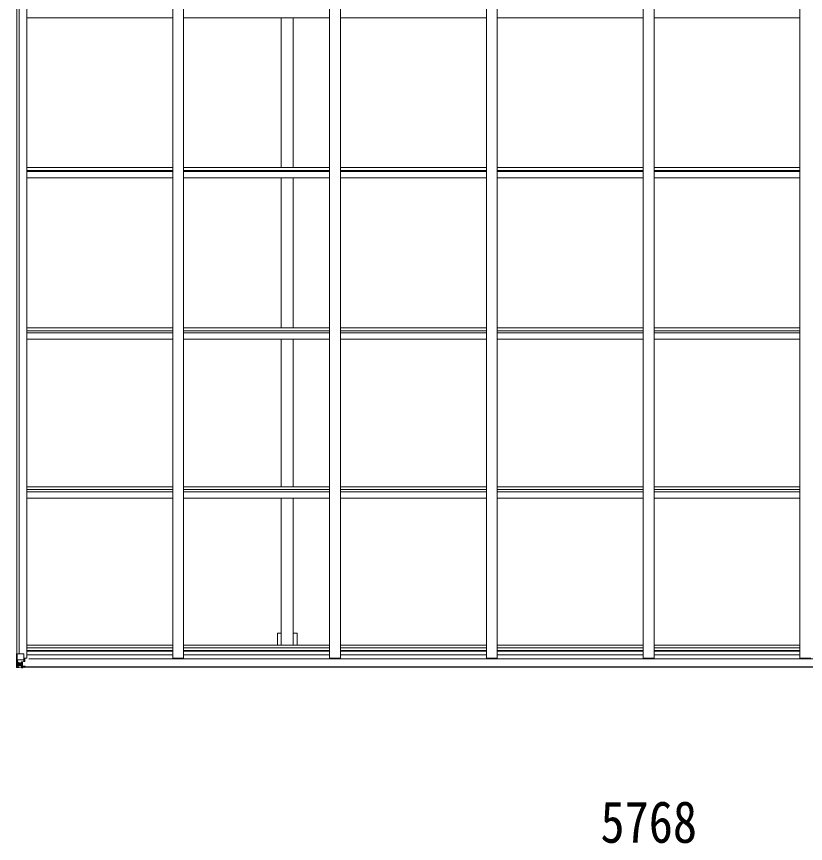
# Model space of a CAD drawing. Units: millimetres at full size, sheet at 1:40; details may follow other scales. Extents: x -11181 to 11305, y -7804 to 7716.
# Drawn here: x 1918 to 5520, y 272 to 4045 of the extents above; entities that cross this region are included whole.
import ezdxf
from ezdxf.enums import TextEntityAlignment as Align

# ---------------------------------------------------------------- set-up
doc = ezdxf.new("R2010")
doc.units = ezdxf.units.MM
doc.header["$LTSCALE"] = 40
for name, color, linetype, lineweight in [('0-1_本体', 4, 'Continuous', 9), ('0-2_部品', 7, 'Continuous', 9), ('0-A_寸法', 6, 'Continuous', 9)]:
    doc.layers.add(name, color=color, linetype=linetype, lineweight=lineweight)
doc.styles.add('ＭＳ ゴシック', font='')
doc.styles.get('ＭＳ ゴシック').set_extended_font_data('MS Gothic')

msp = doc.modelspace()

# ---------------------------------------------------------------- linework, layer by layer
at = {"layer": '0-1_本体'}
for p, q in [((1920.08, 1136.26), (1920.08, 6998.07)), ((1929.91, 1136.26), (1929.91, 6998.07)), ((1965.08, 1117.8), (1965.08, 7016.53)), ((2631.08, 1117.8), (2631.08, 7016.53)), ((2681.08, 1117.8), (2681.08, 7016.53)), ((3347.08, 1117.8), (3347.08, 7016.53)), ((3397.08, 1117.8), (3397.08, 7016.53)), ((4063.08, 1117.8), (4063.08, 7016.53)), ((4113.08, 1117.8), (4113.08, 7016.53)), ((4779.08, 1117.8), (4779.08, 7016.53)), ((4829.08, 1117.8), (4829.08, 7016.53)), ((5495.08, 1117.8), (5495.08, 7016.53)), ((1965.08, 4039.16), (2631.08, 4039.16)), ((2681.08, 4039.16), (3347.08, 4039.16)), ((3126.58, 3355.56), (3126.58, 4039.16)), ((3181.58, 3355.56), (3181.58, 4039.16)), ((3397.08, 4039.16), (4063.08, 4039.16)), ((4113.08, 4039.16), (4779.08, 4039.16)), ((4829.08, 4039.16), (5495.08, 4039.16)), ((1965.08, 3355.56), (2631.08, 3355.56)), ((1965.08, 3342.54), (2631.08, 3342.54)), ((1965.08, 3337.97), (2631.08, 3337.97)), ((2681.08, 3355.56), (3347.08, 3355.56)), ((2681.08, 3342.54), (3347.08, 3342.54)), ((2681.08, 3337.97), (3347.08, 3337.97)), ((3397.08, 3355.56), (4063.08, 3355.56)), ((3397.08, 3342.54), (4063.08, 3342.54)), ((3397.08, 3337.97), (4063.08, 3337.97)), ((4113.08, 3355.56), (4779.08, 3355.56)), ((4113.08, 3342.54), (4779.08, 3342.54)), ((4113.08, 3337.97), (4779.08, 3337.97)), ((4829.08, 3355.56), (5495.08, 3355.56)), ((4829.08, 3342.54), (5495.08, 3342.54)), ((4829.08, 3337.97), (5495.08, 3337.97)), ((1965.08, 3308.24), (2631.08, 3308.24)), ((2681.08, 3308.24), (3347.08, 3308.24)), ((3126.58, 2623.89), (3126.58, 3308.24)), ((3181.58, 2623.89), (3181.58, 3308.24)), ((3397.08, 3308.24), (4063.08, 3308.24)), ((4113.08, 3308.24), (4779.08, 3308.24)), ((4829.08, 3308.24), (5495.08, 3308.24)), ((1965.07, 2610.98), (2631.08, 2610.98)), ((1965.08, 2623.89), (2631.08, 2623.89)), ((2681.07, 2610.98), (3347.07, 2610.98)), ((2681.08, 2623.89), (3347.08, 2623.89)), ((3397.07, 2610.98), (4063.07, 2610.98)), ((3397.08, 2623.89), (4063.08, 2623.89)), ((4113.07, 2610.98), (4779.07, 2610.98)), ((4113.08, 2623.89), (4779.08, 2623.89)), ((4829.08, 2623.89), (5495.08, 2623.89)), ((4829.08, 2610.98), (5495.08, 2610.98)), ((1965.08, 2601.9), (2631.08, 2601.9)), ((1965.08, 2572.76), (2631.08, 2572.76)), ((2681.08, 2601.9), (3347.08, 2601.9)), ((2681.08, 2572.76), (3347.08, 2572.76)), ((3126.58, 1899.33), (3126.58, 2572.76)), ((3181.58, 1899.33), (3181.58, 2572.76)), ((3397.08, 2601.9), (4063.08, 2601.9)), ((3397.08, 2572.76), (4063.08, 2572.76)), ((4113.08, 2601.9), (4779.08, 2601.9)), ((4113.08, 2572.76), (4779.08, 2572.76)), ((4829.08, 2601.9), (5495.08, 2601.9)), ((4829.08, 2572.76), (5495.08, 2572.76)), ((1965.08, 1899.33), (2631.08, 1899.33)), ((2681.08, 1899.33), (3347.08, 1899.33)), ((3397.08, 1899.33), (4063.08, 1899.33)), ((4113.08, 1899.33), (4779.08, 1899.33)), ((4829.08, 1899.33), (5495.08, 1899.33)), ((1965.08, 1886.5), (2631.08, 1886.5)), ((1965.08, 1876.34), (2631.08, 1876.34)), ((2681.08, 1886.5), (3347.08, 1886.5)), ((2681.08, 1876.34), (3347.08, 1876.34)), ((3397.08, 1886.5), (4063.08, 1886.5)), ((3397.08, 1876.34), (4063.08, 1876.34)), ((4113.08, 1886.5), (4779.08, 1886.5)), ((4113.08, 1876.34), (4779.08, 1876.34)), ((4829.08, 1886.5), (5495.08, 1886.5)), ((4829.08, 1876.34), (5495.08, 1876.34)), ((1965.08, 1847.38), (2631.08, 1847.38)), ((2681.08, 1847.38), (3347.08, 1847.38)), ((3126.58, 1847.38), (3126.58, 1176.66)), ((3181.58, 1847.38), (3181.58, 1176.66)), ((3397.08, 1847.38), (4063.08, 1847.38)), ((4113.08, 1847.38), (4779.08, 1847.38)), ((4829.08, 1847.38), (5495.08, 1847.38)), ((3199.28, 1231.5), (3181.58, 1231.5)), ((3199.28, 1231.5), (3199.28, 1176.66)), ((1965.08, 1176.66), (2631.08, 1176.66)), ((2681.08, 1176.66), (3347.08, 1176.66)), ((3397.08, 1176.66), (4063.08, 1176.66)), ((4113.08, 1176.66), (4779.08, 1176.66)), ((4829.08, 1176.66), (5495.08, 1176.66)), ((1965.08, 1163.84), (2631.08, 1163.84)), ((1965.08, 1152.49), (2631.08, 1152.49)), ((1965.08, 1148.7), (2631.08, 1148.7)), ((1965.08, 1132.75), (2631.08, 1132.75)), ((2681.08, 1163.84), (3347.08, 1163.84)), ((2681.08, 1152.49), (3347.08, 1152.49)), ((2681.08, 1148.7), (3347.08, 1148.7)), ((2681.08, 1132.75), (3347.08, 1132.75)), ((3397.08, 1163.84), (4063.08, 1163.84)), ((3397.08, 1152.49), (4063.08, 1152.49)), ((3397.08, 1148.7), (4063.08, 1148.7)), ((3397.08, 1132.75), (4063.08, 1132.75)), ((4113.08, 1163.84), (4779.08, 1163.84)), ((4113.08, 1152.49), (4779.08, 1152.49)), ((4113.08, 1148.7), (4779.08, 1148.7)), ((4113.08, 1132.75), (4779.08, 1132.75)), ((4829.08, 1163.84), (5495.08, 1163.84)), ((4829.08, 1152.49), (5495.08, 1152.49)), ((4829.08, 1148.7), (5495.08, 1148.7)), ((4829.08, 1132.75), (5495.08, 1132.75)), ((1965.08, 1117.8), (1952.08, 1117.8)), ((7634.08, 1114.47), (1974.08, 1114.47)), ((2631.08, 1117.8), (2681.08, 1117.8)), ((3347.08, 1117.8), (3397.08, 1117.8)), ((4063.08, 1117.8), (4113.08, 1117.8)), ((4779.08, 1117.8), (4829.08, 1117.8)), ((5495.08, 1117.8), (5545.08, 1117.8)), ((1941.58, 1077.92), (7666.58, 1077.92)), ((1941.58, 1075.5), (7666.58, 1075.5))]:
    msp.add_line(p, q, dxfattribs=at)
msp.add_lwpolyline([(3126.58, 1231.5), (3108.88, 1231.5), (3108.88, 1176.66)], dxfattribs=at)
at = {"layer": '0-2_部品'}
for p, q in [((1920.93, 1136.26), (1951.08, 1136.26)), ((1920.93, 1136.26), (1920.93, 1075.68)), ((1952.08, 1135.26), (1952.08, 1102.17)), ((1921.47, 1109.38), (1928.08, 1109.6)), ((1921.47, 1109.38), (1925.61, 1097.3)), ((1928.08, 1096.06), (1925.75, 1096.03)), ((1925.75, 1096.03), (1925.75, 1082.56)), ((1928.08, 1109.6), (1952.08, 1109.6)), ((1928.08, 1096.06), (1940.08, 1096.06)), ((1928.08, 1096.06), (1928.08, 1096.06)), ((1940.08, 1099.36), (1940.08, 1073.26)), ((1941.58, 1096.06), (1940.08, 1096.06)), ((1951.26, 1101.91), (1940.91, 1100.25)), ((1940.91, 1099.62), (1951.26, 1101.27)), ((1940.91, 1100.25), (1940.91, 1099.62)), ((1945.58, 1100.37), (1945.58, 1080.4)), ((1951.26, 1101.27), (1951.26, 1101.91)), ((1951.53, 1101.35), (1955.58, 1101.39)), ((1956.58, 1113.26), (1952.08, 1113.26)), ((1955.58, 1103.12), (1956.58, 1103.11)), ((1956.58, 1101.39), (1955.58, 1101.39)), ((1956.58, 1117.8), (1956.58, 1101.39)), ((1918.08, 1075.55), (1918.08, 1075.59)), ((1919.02, 1074.6), (1919.02, 1074.56)), ((1919.02, 1074.55), (1919.02, 1074.55)), ((1927.99, 1074.17), (1920.07, 1074.64)), ((1920.93, 1075.61), (1920.93, 1075.68)), ((1924.89, 1079.05), (1922.16, 1075.39)), ((1925.75, 1082.56), (1928.08, 1082.5)), ((1928.08, 1082.51), (1940.08, 1082.51)), ((1940.08, 1073.38), (1928.08, 1074.16)), ((1933.56, 1089.7), (1933.56, 1090.66)), ((1939.08, 1082.51), (1940.08, 1082.51)), ((1941.58, 1082.51), (1940.08, 1082.51)), ((1941.58, 1078.97), (1940.08, 1078.97)), ((1940.08, 1074.15), (1946.58, 1073.75)), ((1946.58, 1072.87), (1940.08, 1073.26)), ((1945.58, 1092.47), (1941.58, 1092.47)), ((1945.58, 1084.26), (1941.58, 1084.26)), ((1942.08, 1079.33), (1941.58, 1079.33)), ((1946.58, 1074.68), (1941.58, 1074.76)), ((1941.69, 1080.63), (1945.58, 1080.63)), ((1942.08, 1080.42), (1942.08, 1080.26)), ((1942.08, 1080.26), (1942.08, 1080.26)), ((1952.08, 1080.17), (1942.08, 1080.26)), ((1942.08, 1078.3), (1942.08, 1080.26)), ((1950.08, 1078.33), (1942.08, 1078.33)), ((1950.08, 1078.3), (1942.08, 1078.3)), ((1946.58, 1074.68), (1946.58, 1075.5)), ((1946.58, 1074.27), (1946.58, 1074.68)), ((1946.58, 1074.27), (1946.58, 1073.75)), ((1946.58, 1073.75), (1946.58, 1072.87)), ((1951.58, 1075.06), (1951.58, 1075.5)), ((1951.88, 1075.06), (1951.58, 1075.06)), ((1951.88, 1075.06), (1953.57, 1075.5)), ((1952.08, 1080.17), (1952.08, 1078.56)), ((1952.08, 1078.56), (1957.08, 1078.56)), ((1957.08, 1077.92), (1957.08, 1078.56)), ((1957.08, 1078.56), (1958.08, 1078.56)), ((1958.08, 1080.25), (1958.08, 1080.13)), ((1958.08, 1078.56), (1958.08, 1080.13)), ((1958.08, 1078.56), (1958.08, 1077.92))]:
    msp.add_line(p, q, dxfattribs=at)
for points in [[(1918.08, 1075.59), (1918.08, 1136.26), (1920.93, 1136.26)], [(1946.58, 1074.27), (1941.58, 1074.27), (1941.58, 1099.73)], [(1955.58, 1101.39), (1955.58, 1103.12), (1952.08, 1103.14)], [(1919.02, 1074.55), (1928.08, 1074), (1940.08, 1073.26)], [(1931.64, 1088.74), (1930.68, 1088.74), (1930.68, 1087.78), (1931.64, 1087.78)], [(1933.56, 1090.66), (1932.6, 1090.66), (1932.6, 1089.7)], [(1932.6, 1086.82), (1932.6, 1085.86), (1933.56, 1085.86), (1933.56, 1086.82)], [(1934.52, 1087.78), (1935.48, 1087.78), (1935.48, 1088.74), (1934.52, 1088.74)], [(1957.08, 1080.29), (1942.08, 1080.42), (1942.08, 1080.42)], [(1942.08, 1079.33), (1950.08, 1079.33), (1950.08, 1077.92)], [(1952.08, 1080.17), (1952.08, 1080.18), (1958.08, 1080.13)]]:
    msp.add_lwpolyline(points, dxfattribs=at)
msp.add_circle((1933.08, 1088.26), 5.3, dxfattribs=at)
for centre, radius, start, end in [((1951.08, 1135.26), 1, 0, 90), ((1941.02, 1099.32), 0.937, 96.73234, 177.67791), ((1941.02, 1098.69), 0.937, 96.73234, 177.67791), ((1951.15, 1102.84), 0.937, 276.73234, 357.67791), ((1951.15, 1102.2), 0.937, 276.73234, 357.67791), ((1919.08, 1075.59), 0.999, 180.04917, 266.5576), ((1919.08, 1075.56), 0.999, 180.04917, 266.5576), ((1919.08, 1075.55), 1, 179.99921, 266.49983), ((1920.24, 1061.94), 12.7, 84.89689, 90.75534), ((1922.21, 1075.56), 1.28, 177.54105, 228.82169), ((1931.64, 1089.7), 0.96, 270, 0), ((1931.64, 1086.82), 0.96, 0, 90), ((1934.52, 1089.7), 0.96, 180, 270), ((1934.52, 1086.82), 0.96, 90, 180), ((1942.09, 1080.94), 0.513, 178.95293, 268.11972), ((1942.08, 1080.76), 0.5, 179.95536, 269.47105), ((1942.08, 1077.83), 0.5, 89.99891, 179.99891), ((1942.08, 1077.8), 0.5, 90.00309, 180.00198), ((1957.22, 1072.6), 7.69, 83.56574, 91.03001)]:
    msp.add_arc(centre, radius, start, end, dxfattribs=at)
for centre, major_axis, ratio, start_param, end_param in [((1922.19, 1107.03), (0.85, -2.32), 0.403757, 3.0087805, 3.9744392), ((1924.35, 1096.01), (0, -3), 0.468246, 1.5772882, 2.0127935), ((1921.02, 1074.47), (2, -0.12), 0.060933, 2.0712557, 3.1453404), ((2120.02, 1062.24), (201, -12.36), 0.060933, 3.1453404, 3.145839), ((1921.21, 1077.57), (-0.02, -3), 0.466854, 0.125683, 0.7596956), ((1922.88, 1082.64), (0.03, -5), 0.573921, 0.7672717, 1.551125), ((1846.33, 1082.51), (81.75, 0), 0.061163, 6.2824128, 6.2831853)]:
    msp.add_ellipse(centre, major_axis=major_axis, ratio=ratio, start_param=start_param, end_param=end_param, dxfattribs=at)

# ---------------------------------------------------------------- texts
at = {"layer": '0-A_寸法', "color": 7, "style": 'ＭＳ ゴシック', "width": 0.85}
msp.add_text('5768', height=190.6, dxfattribs=at).set_placement((4584.08, 217.59), align=Align.BOTTOM_LEFT)

doc.saveas('drawing.dxf')
